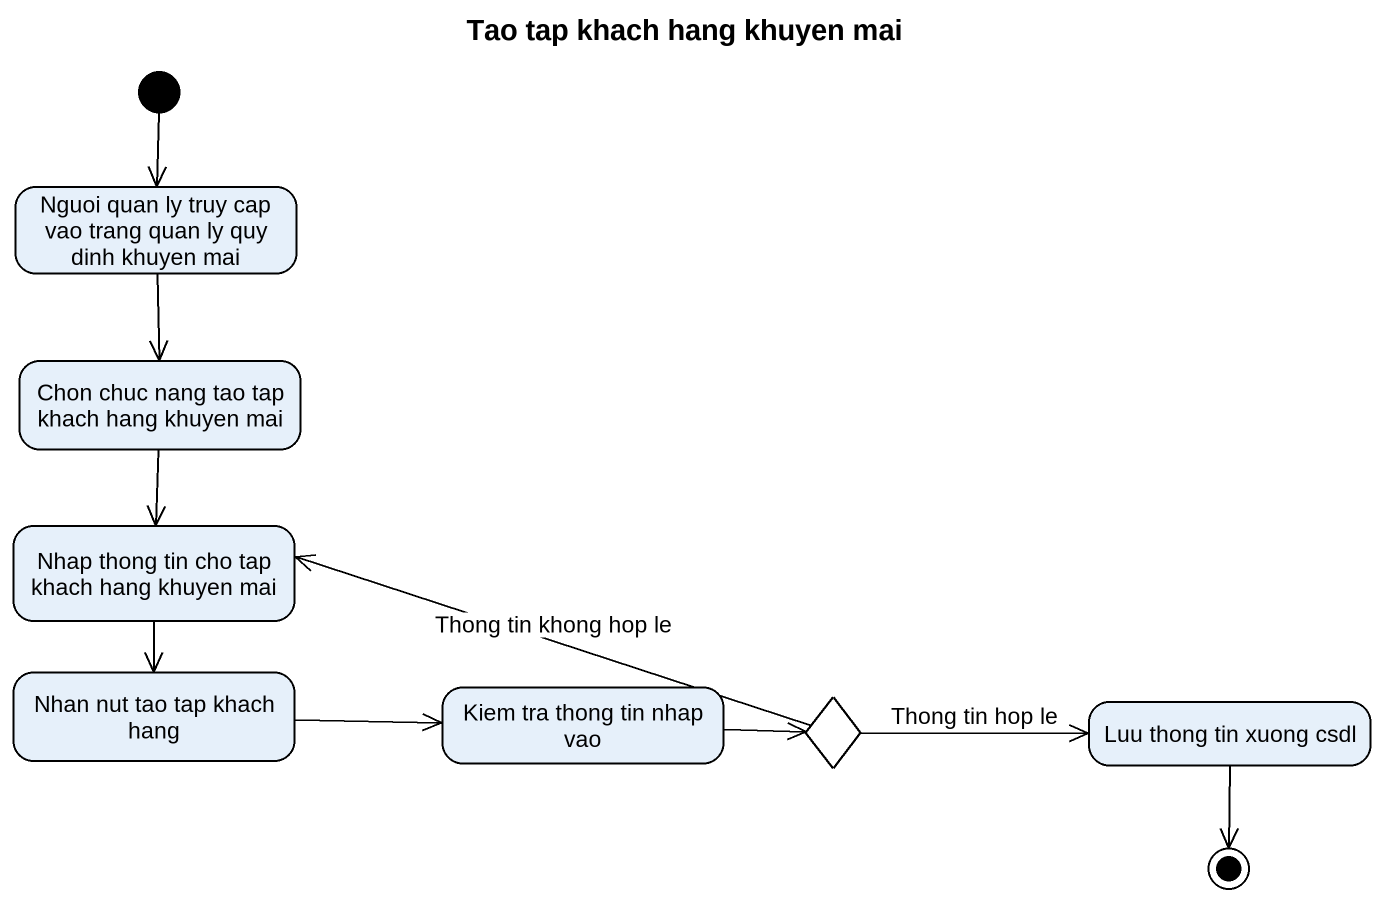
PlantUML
@startuml
title Tao tap khach hang khuyen mai
hide empty description
state "Nguoi quan ly truy cap vao trang quan ly quy dinh khuyen mai" as Nguoi_quan_ly_truy_cap_vao
state "Chon chuc nang tao tap khach hang khuyen mai" as Chon_chuc_nang_tao_tap
state "Nhap thong tin cho tap khach hang khuyen mai" as Nhap_thong_tin_cho_tap
state "Nhan nut tao tap khach hang" as Nhan_nut_tao_tap_khach_hang
state "Kiem tra thong tin nhap vao" as Kiem_tra_thong_tin_nhap_vao
state choice1 <<choice>>
state "Luu thong tin xuong csdl" as Luu_thong_tin_xuong_csdl
[*] --> Nguoi_quan_ly_truy_cap_vao
Nguoi_quan_ly_truy_cap_vao --> Chon_chuc_nang_tao_tap
Chon_chuc_nang_tao_tap --> Nhap_thong_tin_cho_tap
Nhap_thong_tin_cho_tap --> Nhan_nut_tao_tap_khach_hang
Nhan_nut_tao_tap_khach_hang -right-> Kiem_tra_thong_tin_nhap_vao
Kiem_tra_thong_tin_nhap_vao -right-> choice1
choice1 -left-> Nhap_thong_tin_cho_tap : Thong tin khong hop le
choice1 -right-> Luu_thong_tin_xuong_csdl : Thong tin hop le
Luu_thong_tin_xuong_csdl --> [*]
@enduml
